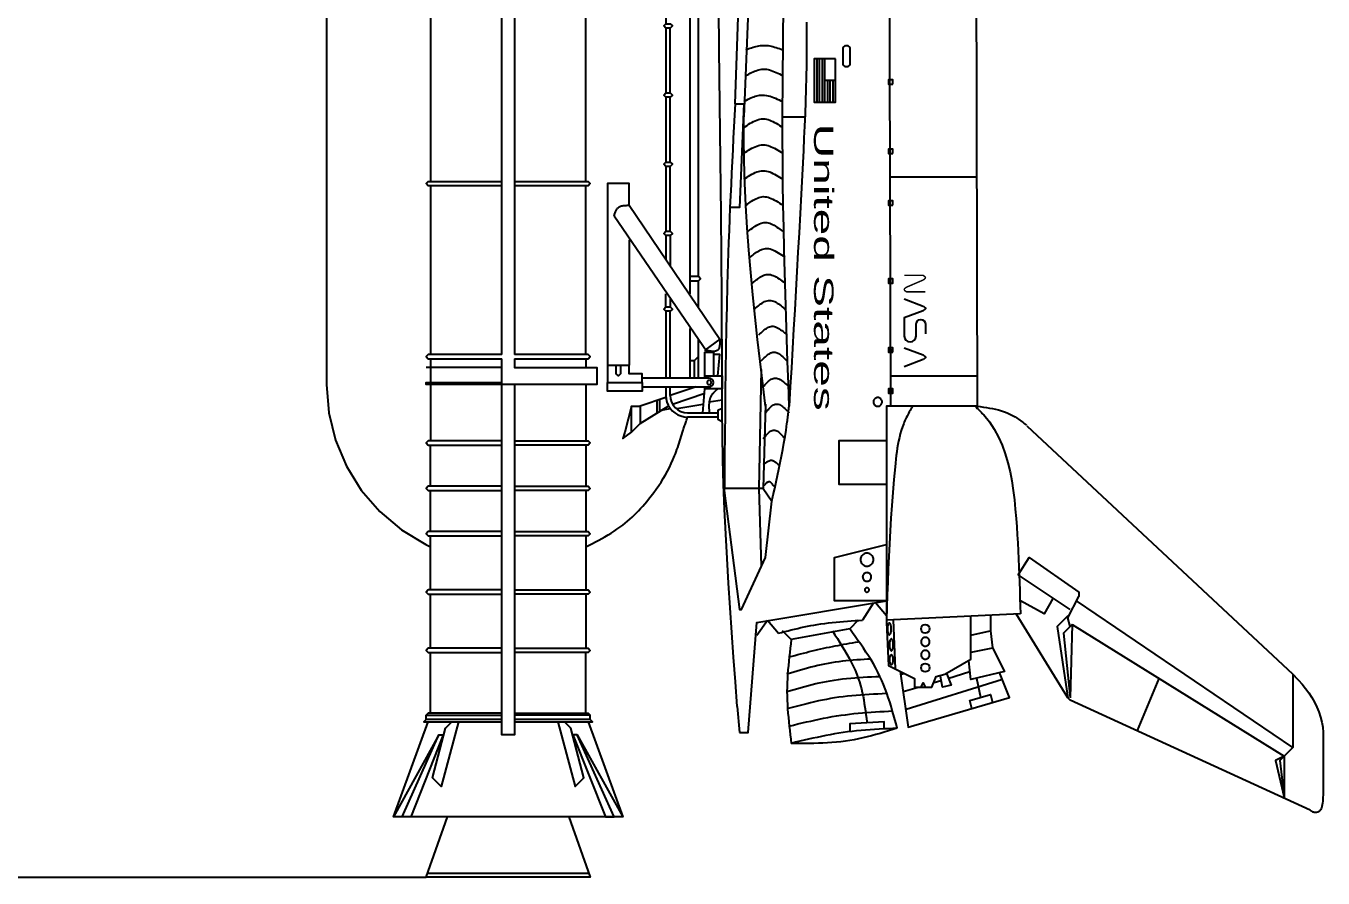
# Model space of a CAD drawing. Extents: x 5596.6 to 5670.8, y 13498 to 13560.2.
# Drawn here: x 5636.48 to 5670.85, y 13497.96 to 13520.54 of the extents above; entities that cross this region are included whole.
import ezdxf

# ---------------------------------------------------------------- set-up
doc = ezdxf.new("R2010")
doc.units = 0
doc.layers.get('0').update_dxf_attribs({"linetype": 'CONTINUOUS'})
doc.layers.add('LAYER1', color=40, linetype='CONTINUOUS')
doc.styles.get("Standard").update_dxf_attribs({"font": 'Arial'})

# ---------------------------------------------------------------- blocks, each defined once
blk = doc.blocks.new('TRASBORDADOR_LATERAL')
at = {"layer": 'LAYER1', "color": 7, "linetype": 'Continuous', "flags": 128}
for points in [[(-49.762, 41.523), (-49.762, 41.542), (-49.762, 41.561), (-49.762, 41.58), (-49.762, 41.6), (-49.762, 41.618), (-49.762, 41.638), (-49.762, 41.657), (-49.762, 41.676), (-49.762, 41.695), (-49.762, 41.714), (-49.762, 41.733), (-49.762, 41.752), (-49.771, 43.944), (-49.792, 46.138), (-49.818, 48.332), (-49.842, 50.526), (-49.855, 52.72)], [(-60.242, 68.153), (-60.242, 46.62)], [(-50.621, 68.153), (-50.621, 46.62)], [(-43.062, 64.316), (-43.004, 41.008)], [(-45.295, 41.065), (-45.352, 62.254), (-43.062, 62.483)], [(-55.603, 42.439), (-55.603, 55.726)], [(-55.26, 55.726), (-55.26, 42.439)], [(-49.418, 49.083), (-49.189, 55.726)], [(-48.903, 55.726), (-49.189, 48.739)], [(-48.159, 48.739), (-48.101, 55.726)], [(-50.392, 44.501), (-50.392, 53.893)], [(-51.251, 52.919), (-51.251, 51.201), (-51.136, 51.201), (-51.079, 51.144), (-51.136, 51.087), (-51.251, 51.087), (-51.308, 51.144), (-51.251, 51.201)], [(-47.531, 51.24), (-47.528, 51.087), (-47.526, 50.762), (-47.527, 50.438), (-47.53, 50.113), (-47.536, 49.789), (-47.544, 49.464), (-47.555, 49.14), (-47.566, 48.815), (-47.58, 48.491), (-47.594, 48.166), (-47.61, 47.841), (-47.626, 47.517), (-47.643, 47.193), (-47.67, 46.682), (-47.697, 46.171), (-47.725, 45.66), (-47.753, 45.149), (-47.782, 44.639), (-47.81, 44.128), (-47.839, 43.617), (-47.868, 43.107), (-47.898, 42.596), (-47.927, 42.086), (-47.957, 41.575), (-47.987, 41.065)], [(-57.493, 51.487), (-57.493, 47.021)], [(-53.37, 47.021), (-53.37, 51.487)], [(-51.251, 51.087), (-51.251, 49.369), (-51.136, 49.369), (-51.079, 49.312), (-51.136, 49.254), (-51.251, 49.254), (-51.308, 49.312), (-51.251, 49.369)], [(-51.136, 49.369), (-51.136, 51.087)], [(-49.132, 50.514), (-49.094, 50.528), (-49.056, 50.542), (-49.017, 50.555), (-48.98, 50.567), (-48.942, 50.579), (-48.903, 50.591), (-48.865, 50.601), (-48.827, 50.609), (-48.788, 50.617), (-48.75, 50.623), (-48.712, 50.627), (-48.674, 50.629), (-48.631, 50.629), (-48.588, 50.626), (-48.545, 50.621), (-48.502, 50.614), (-48.459, 50.606), (-48.417, 50.596), (-48.374, 50.584), (-48.331, 50.571), (-48.287, 50.558), (-48.245, 50.543), (-48.201, 50.529), (-48.159, 50.514)], [(-46.498, 50.629), (-46.44, 50.629), (-46.383, 50.571), (-46.383, 50.113), (-46.44, 50.056), (-46.498, 50.056), (-46.555, 50.113), (-46.555, 50.571), (-46.498, 50.629)], [(-46.756, 50.271), (-47.328, 50.271), (-47.328, 49.125), (-46.756, 49.125), (-46.756, 50.271)], [(-47.257, 50.271), (-47.257, 49.125)], [(-47.185, 49.125), (-47.185, 50.271)], [(-47.113, 50.271), (-47.113, 49.125)], [(-46.756, 49.698), (-47.042, 49.698), (-47.042, 50.271)], [(-49.132, 49.827), (-49.094, 49.848), (-49.056, 49.868), (-49.018, 49.888), (-48.98, 49.907), (-48.942, 49.925), (-48.903, 49.942), (-48.865, 49.957), (-48.827, 49.97), (-48.789, 49.981), (-48.751, 49.99), (-48.712, 49.996), (-48.674, 49.998), (-48.631, 49.998), (-48.588, 49.994), (-48.546, 49.987), (-48.503, 49.977), (-48.46, 49.964), (-48.417, 49.948), (-48.374, 49.931), (-48.331, 49.912), (-48.288, 49.892), (-48.245, 49.871), (-48.201, 49.849), (-48.159, 49.827)], [(-47.042, 49.125), (-47.042, 49.698)], [(-46.97, 49.698), (-46.97, 49.125)], [(-46.899, 49.125), (-46.899, 49.698)], [(-46.827, 49.698), (-46.827, 49.125)], [(-45.238, 49.598), (-45.238, 49.712), (-45.352, 49.712), (-45.352, 49.598), (-45.238, 49.598)], [(-51.251, 49.254), (-51.251, 47.536), (-51.136, 47.536), (-51.079, 47.479), (-51.136, 47.422), (-51.251, 47.422), (-51.308, 47.479), (-51.251, 47.536)], [(-51.136, 47.536), (-51.136, 49.254)], [(-49.189, 49.14), (-49.151, 49.16), (-49.113, 49.18), (-49.075, 49.199), (-49.037, 49.218), (-48.999, 49.236), (-48.961, 49.252), (-48.923, 49.267), (-48.885, 49.28), (-48.846, 49.292), (-48.808, 49.301), (-48.77, 49.308), (-48.731, 49.312), (-48.684, 49.313), (-48.637, 49.31), (-48.589, 49.303), (-48.541, 49.293), (-48.494, 49.28), (-48.446, 49.265), (-48.398, 49.248), (-48.351, 49.228), (-48.302, 49.207), (-48.255, 49.185), (-48.206, 49.163), (-48.159, 49.14)], [(-49.418, 49.083), (-49.434, 48.777), (-49.45, 48.472), (-49.466, 48.166), (-49.481, 47.861), (-49.497, 47.555), (-49.512, 47.25), (-49.526, 46.945), (-49.54, 46.639), (-49.554, 46.334), (-49.566, 46.028), (-49.579, 45.723), (-49.59, 45.417), (-49.61, 44.85), (-49.626, 44.282), (-49.641, 43.714), (-49.653, 43.146), (-49.663, 42.579), (-49.672, 42.011), (-49.68, 41.443), (-49.686, 40.875), (-49.692, 40.307), (-49.696, 39.739), (-49.701, 39.17), (-49.705, 38.603)], [(-49.189, 49.083), (-49.304, 46.333), (-49.533, 46.333)], [(-49.418, 49.083), (-49.189, 49.083)], [(-48.617, 41.065), (-48.686, 41.656), (-48.755, 42.247), (-48.822, 42.838), (-48.886, 43.429), (-48.947, 44.02), (-49.002, 44.612), (-49.053, 45.203), (-49.096, 45.795), (-49.133, 46.387), (-49.161, 46.98), (-49.18, 47.573), (-49.189, 48.166), (-49.189, 48.214), (-49.19, 48.262), (-49.19, 48.309), (-49.19, 48.357), (-49.19, 48.405), (-49.19, 48.452), (-49.19, 48.5), (-49.19, 48.548), (-49.19, 48.596), (-49.189, 48.643), (-49.189, 48.691), (-49.189, 48.739)], [(-49.189, 48.452), (-49.146, 48.481), (-49.103, 48.509), (-49.06, 48.536), (-49.017, 48.563), (-48.975, 48.587), (-48.931, 48.61), (-48.889, 48.63), (-48.846, 48.647), (-48.803, 48.662), (-48.76, 48.672), (-48.717, 48.679), (-48.674, 48.682), (-48.631, 48.679), (-48.588, 48.672), (-48.545, 48.662), (-48.502, 48.647), (-48.459, 48.63), (-48.416, 48.61), (-48.373, 48.587), (-48.33, 48.563), (-48.287, 48.536), (-48.245, 48.509), (-48.201, 48.481), (-48.159, 48.452)], [(-48.159, 48.739), (-47.586, 48.739)], [(-47.987, 41.065), (-48.008, 41.657), (-48.028, 42.248), (-48.048, 42.84), (-48.068, 43.432), (-48.086, 44.023), (-48.102, 44.615), (-48.117, 45.207), (-48.13, 45.799), (-48.142, 46.391), (-48.15, 46.982), (-48.156, 47.574), (-48.159, 48.166), (-48.159, 48.214), (-48.159, 48.262), (-48.159, 48.309), (-48.159, 48.357), (-48.159, 48.405), (-48.159, 48.452), (-48.159, 48.5), (-48.159, 48.548), (-48.159, 48.596), (-48.159, 48.644), (-48.159, 48.691), (-48.159, 48.739)], [(-49.189, 47.765), (-49.146, 47.794), (-49.103, 47.822), (-49.06, 47.849), (-49.017, 47.876), (-48.975, 47.9), (-48.931, 47.923), (-48.889, 47.943), (-48.846, 47.961), (-48.803, 47.975), (-48.76, 47.985), (-48.717, 47.992), (-48.674, 47.994), (-48.631, 47.992), (-48.588, 47.985), (-48.545, 47.975), (-48.502, 47.961), (-48.459, 47.943), (-48.416, 47.923), (-48.373, 47.9), (-48.33, 47.876), (-48.287, 47.849), (-48.245, 47.822), (-48.201, 47.794), (-48.159, 47.765)], [(-45.238, 47.765), (-45.238, 47.88), (-45.352, 47.88), (-45.352, 47.765), (-45.238, 47.765)], [(-51.251, 47.422), (-51.251, 45.704), (-51.136, 45.704), (-51.079, 45.646), (-51.136, 45.589), (-51.251, 45.589), (-51.308, 45.646), (-51.251, 45.704)], [(-51.136, 45.704), (-51.136, 47.422)], [(-49.189, 47.078), (-49.146, 47.107), (-49.103, 47.135), (-49.06, 47.162), (-49.017, 47.188), (-48.975, 47.213), (-48.931, 47.235), (-48.889, 47.256), (-48.846, 47.273), (-48.803, 47.287), (-48.76, 47.298), (-48.717, 47.305), (-48.674, 47.307), (-48.631, 47.305), (-48.588, 47.298), (-48.545, 47.287), (-48.502, 47.273), (-48.459, 47.256), (-48.416, 47.235), (-48.373, 47.213), (-48.33, 47.188), (-48.287, 47.162), (-48.245, 47.135), (-48.201, 47.107), (-48.159, 47.078)], [(-43.004, 47.135), (-45.295, 47.135)], [(-55.603, 46.906), (-57.55, 46.906), (-57.607, 46.964), (-57.55, 47.021), (-55.603, 47.021)], [(-57.493, 46.906), (-57.493, 42.439)], [(-55.26, 47.021), (-53.313, 47.021), (-53.255, 46.964), (-53.313, 46.906), (-55.26, 46.906)], [(-53.37, 42.439), (-53.37, 46.906)], [(-52.797, 46.964), (-52.797, 42.153), (-52.224, 42.153)], [(-52.224, 46.391), (-52.224, 46.964), (-52.797, 46.964), (-52.797, 46.906)], [(-60.242, 46.62), (-60.242, 41.637)], [(-50.621, 46.62), (-50.621, 44.043)], [(-49.132, 46.391), (-49.094, 46.419), (-49.056, 46.446), (-49.018, 46.473), (-48.98, 46.498), (-48.942, 46.522), (-48.904, 46.544), (-48.866, 46.564), (-48.827, 46.582), (-48.789, 46.597), (-48.751, 46.608), (-48.713, 46.616), (-48.674, 46.62), (-48.631, 46.619), (-48.589, 46.614), (-48.546, 46.604), (-48.503, 46.59), (-48.46, 46.573), (-48.417, 46.553), (-48.374, 46.53), (-48.331, 46.505), (-48.288, 46.478), (-48.245, 46.449), (-48.202, 46.42), (-48.159, 46.391)], [(-45.238, 46.391), (-45.238, 46.505), (-45.352, 46.505), (-45.352, 46.391), (-45.238, 46.391)], [(-52.625, 46.105), (-52.618, 46.127), (-52.611, 46.15), (-52.604, 46.172), (-52.596, 46.193), (-52.589, 46.214), (-52.58, 46.235), (-52.571, 46.254), (-52.561, 46.273), (-52.55, 46.29), (-52.538, 46.306), (-52.525, 46.321), (-52.511, 46.333), (-52.493, 46.346), (-52.474, 46.357), (-52.453, 46.366), (-52.431, 46.373), (-52.408, 46.378), (-52.383, 46.382), (-52.358, 46.386), (-52.332, 46.388), (-52.306, 46.389), (-52.279, 46.39), (-52.252, 46.391), (-52.224, 46.391)], [(-50.163, 42.497), (-52.625, 46.105)], [(-52.224, 46.391), (-49.819, 42.84)], [(-49.075, 45.704), (-49.037, 45.732), (-48.999, 45.76), (-48.96, 45.788), (-48.922, 45.814), (-48.884, 45.839), (-48.846, 45.861), (-48.807, 45.881), (-48.769, 45.899), (-48.731, 45.913), (-48.693, 45.924), (-48.655, 45.93), (-48.617, 45.933), (-48.578, 45.93), (-48.54, 45.924), (-48.502, 45.913), (-48.464, 45.899), (-48.426, 45.881), (-48.388, 45.861), (-48.349, 45.839), (-48.311, 45.814), (-48.273, 45.788), (-48.235, 45.76), (-48.197, 45.732), (-48.159, 45.704)], [(-52.224, 45.475), (-52.224, 42.153)], [(-51.251, 45.589), (-51.251, 44.959)], [(-51.136, 45.589), (-51.136, 44.787)], [(-49.017, 45.016), (-48.985, 45.043), (-48.952, 45.07), (-48.918, 45.096), (-48.885, 45.12), (-48.852, 45.144), (-48.819, 45.166), (-48.785, 45.186), (-48.752, 45.204), (-48.718, 45.219), (-48.685, 45.231), (-48.651, 45.24), (-48.617, 45.245), (-48.575, 45.247), (-48.533, 45.243), (-48.49, 45.234), (-48.447, 45.221), (-48.405, 45.204), (-48.362, 45.183), (-48.319, 45.16), (-48.275, 45.134), (-48.232, 45.107), (-48.188, 45.077), (-48.145, 45.047), (-48.101, 45.016)], [(-50.621, 44.386), (-50.392, 44.386), (-50.335, 44.444), (-50.392, 44.501), (-50.621, 44.501)], [(-50.392, 43.699), (-50.392, 44.386)], [(-48.96, 44.329), (-48.927, 44.357), (-48.894, 44.384), (-48.861, 44.411), (-48.827, 44.436), (-48.794, 44.46), (-48.761, 44.482), (-48.728, 44.503), (-48.694, 44.52), (-48.661, 44.535), (-48.627, 44.546), (-48.593, 44.554), (-48.56, 44.558), (-48.522, 44.558), (-48.484, 44.553), (-48.446, 44.543), (-48.408, 44.529), (-48.37, 44.512), (-48.332, 44.491), (-48.293, 44.468), (-48.255, 44.443), (-48.216, 44.416), (-48.178, 44.388), (-48.14, 44.359), (-48.101, 44.329)], [(-45.295, 44.329), (-45.238, 44.329), (-45.238, 44.444), (-45.352, 44.444), (-45.352, 44.329), (-45.295, 44.329)], [(-51.251, 43.699), (-51.251, 44.043)], [(-51.136, 43.928), (-51.136, 43.699), (-51.079, 43.642), (-51.136, 43.585), (-51.251, 43.585), (-51.308, 43.642), (-51.251, 43.699), (-51.136, 43.699)], [(-48.903, 43.642), (-48.869, 43.671), (-48.836, 43.699), (-48.803, 43.726), (-48.769, 43.752), (-48.736, 43.777), (-48.703, 43.799), (-48.669, 43.819), (-48.636, 43.837), (-48.602, 43.851), (-48.569, 43.862), (-48.536, 43.869), (-48.502, 43.871), (-48.469, 43.869), (-48.435, 43.862), (-48.402, 43.851), (-48.368, 43.837), (-48.335, 43.819), (-48.302, 43.799), (-48.268, 43.777), (-48.235, 43.752), (-48.201, 43.726), (-48.168, 43.699), (-48.135, 43.671), (-48.101, 43.642)], [(-44.938, 43.909), (-44.438, 43.721), (-44.43, 43.716), (-44.422, 43.711), (-44.415, 43.706), (-44.408, 43.7), (-44.401, 43.695), (-44.395, 43.69), (-44.389, 43.685), (-44.385, 43.68), (-44.381, 43.675), (-44.378, 43.669), (-44.376, 43.664), (-44.375, 43.659), (-44.376, 43.654), (-44.378, 43.648), (-44.381, 43.643), (-44.385, 43.638), (-44.389, 43.633), (-44.395, 43.628), (-44.401, 43.623), (-44.408, 43.617), (-44.415, 43.612), (-44.422, 43.607), (-44.43, 43.602), (-44.438, 43.596), (-44.938, 43.409), (-44.938, 42.909)], [(-51.251, 43.585), (-51.251, 41.809)], [(-51.136, 41.809), (-51.136, 43.585)], [(-50.621, 43.126), (-50.621, 41.809)], [(-48.788, 42.955), (-48.76, 42.982), (-48.732, 43.01), (-48.703, 43.036), (-48.675, 43.062), (-48.646, 43.086), (-48.618, 43.108), (-48.589, 43.128), (-48.561, 43.145), (-48.532, 43.16), (-48.503, 43.172), (-48.474, 43.18), (-48.445, 43.184), (-48.412, 43.183), (-48.379, 43.178), (-48.346, 43.168), (-48.313, 43.155), (-48.279, 43.138), (-48.246, 43.117), (-48.213, 43.094), (-48.179, 43.069), (-48.145, 43.042), (-48.111, 43.014), (-48.078, 42.985), (-48.044, 42.955)], [(-50.392, 41.809), (-50.392, 42.84)], [(-49.819, 42.84), (-50.22, 42.554)], [(-49.819, 42.84), (-49.82, 42.811), (-49.82, 42.782), (-49.821, 42.753), (-49.822, 42.725), (-49.825, 42.698), (-49.828, 42.672), (-49.832, 42.648), (-49.837, 42.625), (-49.845, 42.604), (-49.853, 42.585), (-49.864, 42.568), (-49.877, 42.554), (-49.894, 42.541), (-49.915, 42.531), (-49.938, 42.524), (-49.963, 42.52), (-49.991, 42.519), (-50.02, 42.52), (-50.051, 42.522), (-50.084, 42.527), (-50.117, 42.532), (-50.151, 42.539), (-50.185, 42.546), (-50.22, 42.554)], [(-55.603, 42.439), (-57.55, 42.439), (-57.607, 42.382), (-57.55, 42.325), (-55.603, 42.325)], [(-57.493, 42.325), (-57.493, 42.096), (-57.493, 41.752), (-57.493, 41.695)], [(-55.26, 42.325), (-55.26, 42.096), (-53.083, 42.096), (-53.083, 41.637), (-55.603, 41.637), (-55.603, 42.325)], [(-55.26, 42.325), (-53.313, 42.325), (-53.255, 42.382), (-53.313, 42.439), (-55.26, 42.439)], [(-53.37, 42.325), (-53.37, 42.096)], [(-50.392, 42.382), (-50.506, 42.268), (-50.506, 41.809)], [(-50.22, 41.867), (-50.22, 42.497), (-49.991, 42.497), (-49.991, 41.867)], [(-49.877, 41.867), (-49.819, 42.439), (-49.991, 42.439)], [(-48.731, 42.268), (-48.703, 42.296), (-48.674, 42.324), (-48.645, 42.352), (-48.617, 42.378), (-48.588, 42.403), (-48.559, 42.425), (-48.531, 42.445), (-48.502, 42.463), (-48.474, 42.477), (-48.445, 42.488), (-48.416, 42.494), (-48.388, 42.497), (-48.359, 42.494), (-48.33, 42.488), (-48.302, 42.477), (-48.273, 42.463), (-48.244, 42.445), (-48.216, 42.425), (-48.187, 42.403), (-48.158, 42.378), (-48.13, 42.352), (-48.101, 42.324), (-48.073, 42.296), (-48.044, 42.268)], [(-45.238, 42.497), (-45.238, 42.611), (-45.352, 42.611), (-45.352, 42.497), (-45.238, 42.497)], [(-44.938, 42.612), (-44.438, 42.424), (-44.43, 42.419), (-44.422, 42.414), (-44.415, 42.409), (-44.408, 42.404), (-44.401, 42.399), (-44.395, 42.393), (-44.389, 42.388), (-44.385, 42.383), (-44.381, 42.378), (-44.378, 42.372), (-44.376, 42.367), (-44.375, 42.362), (-44.376, 42.357), (-44.378, 42.352), (-44.381, 42.347), (-44.385, 42.341), (-44.389, 42.336), (-44.395, 42.331), (-44.401, 42.326), (-44.408, 42.32), (-44.415, 42.315), (-44.422, 42.31), (-44.43, 42.305), (-44.438, 42.3), (-44.938, 42.112)], [(-55.603, 42.096), (-57.607, 42.096)], [(-52.797, 42.153), (-52.797, 41.695), (-51.881, 41.695), (-51.881, 41.924), (-52.224, 41.924), (-52.224, 42.153)], [(-52.453, 42.153), (-52.453, 41.924), (-52.511, 41.867), (-52.568, 41.924), (-52.568, 42.153)], [(-50.506, 42.268), (-50.621, 42.268)], [(-48.731, 42.038), (-48.788, 38.889), (-48.731, 36.827)], [(-60.242, 41.637), (-60.183, 40.894), (-60.007, 40.169), (-59.717, 39.48), (-59.323, 38.844), (-58.833, 38.276), (-58.259, 37.792), (-57.616, 37.402), (-57.493, 37.343)], [(-55.26, 41.637), (-55.26, 32.36), (-55.603, 32.36), (-55.603, 41.637), (-55.603, 41.637), (-57.607, 41.637), (-57.607, 41.695), (-55.603, 41.695)], [(-57.493, 41.637), (-57.493, 40.149)], [(-53.37, 41.637), (-53.37, 40.149)], [(-51.881, 41.695), (-51.881, 41.466), (-52.797, 41.466), (-52.797, 41.695)], [(-50.106, 41.809), (-51.824, 41.809), (-51.881, 41.809)], [(-50.22, 41.809), (-50.22, 41.867), (-49.762, 41.867), (-49.762, 41.523), (-50.22, 41.523), (-50.22, 41.58)], [(-50.163, 41.695), (-50.162, 41.686), (-50.16, 41.677), (-50.156, 41.669), (-50.152, 41.661), (-50.146, 41.654), (-50.139, 41.649), (-50.131, 41.644), (-50.123, 41.64), (-50.114, 41.638), (-50.106, 41.637), (-50.097, 41.638), (-50.088, 41.64), (-50.08, 41.644), (-50.072, 41.649), (-50.065, 41.654), (-50.059, 41.661), (-50.055, 41.669), (-50.051, 41.677), (-50.049, 41.686), (-50.048, 41.695), (-50.049, 41.704), (-50.051, 41.713), (-50.055, 41.721), (-50.059, 41.729), (-50.065, 41.736), (-50.072, 41.741), (-50.08, 41.746), (-50.088, 41.75), (-50.097, 41.751), (-50.106, 41.752), (-50.114, 41.751), (-50.123, 41.75), (-50.131, 41.746), (-50.139, 41.741), (-50.146, 41.736), (-50.152, 41.729), (-50.156, 41.721), (-50.16, 41.713), (-50.162, 41.704), (-50.163, 41.695)], [(-48.674, 41.58), (-48.65, 41.607), (-48.627, 41.633), (-48.604, 41.659), (-48.58, 41.684), (-48.557, 41.707), (-48.533, 41.729), (-48.509, 41.749), (-48.486, 41.767), (-48.461, 41.782), (-48.437, 41.794), (-48.412, 41.804), (-48.388, 41.809), (-48.356, 41.812), (-48.324, 41.808), (-48.291, 41.8), (-48.258, 41.787), (-48.225, 41.77), (-48.191, 41.749), (-48.157, 41.725), (-48.124, 41.699), (-48.09, 41.671), (-48.055, 41.642), (-48.021, 41.611), (-47.987, 41.58)], [(-45.295, 41.867), (-43.004, 41.867)], [(-51.251, 41.294), (-51.938, 41.065)], [(-51.881, 41.58), (-50.106, 41.58)], [(-51.251, 41.58), (-51.251, 41.351)], [(-51.251, 41.351), (-51.244, 41.262), (-51.223, 41.174), (-51.188, 41.091), (-51.141, 41.014), (-51.083, 40.946), (-51.015, 40.888), (-50.938, 40.841), (-50.855, 40.807), (-50.768, 40.786), (-50.678, 40.779)], [(-51.136, 41.351), (-51.136, 41.58)], [(-50.449, 41.58), (-51.136, 41.351)], [(-51.079, 41.122), (-50.22, 41.408)], [(-50.278, 40.893), (-50.22, 41.523)], [(-49.877, 41.523), (-49.893, 41.51), (-49.909, 41.496), (-49.925, 41.483), (-49.941, 41.469), (-49.956, 41.455), (-49.971, 41.442), (-49.986, 41.427), (-50, 41.413), (-50.013, 41.398), (-50.026, 41.383), (-50.038, 41.368), (-50.049, 41.351), (-50.066, 41.319), (-50.081, 41.286), (-50.092, 41.251), (-50.1, 41.215), (-50.106, 41.177), (-50.11, 41.139), (-50.112, 41.099), (-50.113, 41.059), (-50.112, 41.018), (-50.11, 40.977), (-50.108, 40.935), (-50.106, 40.893)], [(-49.361, 33.105), (-49.41, 33.758), (-49.458, 34.412), (-49.505, 35.065), (-49.55, 35.719), (-49.592, 36.372), (-49.631, 37.026), (-49.666, 37.679), (-49.697, 38.334), (-49.723, 38.987), (-49.742, 39.641), (-49.756, 40.296), (-49.762, 40.95), (-49.762, 41.003), (-49.762, 41.055), (-49.763, 41.108), (-49.763, 41.161), (-49.763, 41.213), (-49.763, 41.265), (-49.763, 41.318), (-49.762, 41.37), (-49.762, 41.423), (-49.762, 41.475), (-49.762, 41.528), (-49.762, 41.58)], [(-45.524, 41.179), (-45.526, 41.197), (-45.53, 41.215), (-45.537, 41.231), (-45.546, 41.247), (-45.558, 41.26), (-45.571, 41.272), (-45.587, 41.282), (-45.603, 41.289), (-45.621, 41.293), (-45.638, 41.294), (-45.657, 41.293), (-45.674, 41.289), (-45.691, 41.282), (-45.706, 41.272), (-45.719, 41.26), (-45.731, 41.247), (-45.741, 41.231), (-45.748, 41.215), (-45.752, 41.197), (-45.753, 41.179), (-45.752, 41.161), (-45.748, 41.144), (-45.741, 41.127), (-45.731, 41.112), (-45.719, 41.099), (-45.706, 41.087), (-45.691, 41.077), (-45.674, 41.07), (-45.657, 41.066), (-45.638, 41.065), (-45.621, 41.066), (-45.603, 41.07), (-45.587, 41.077), (-45.571, 41.087), (-45.558, 41.099), (-45.546, 41.112), (-45.537, 41.127), (-45.53, 41.144), (-45.526, 41.161), (-45.524, 41.179)], [(-45.295, 41.408), (-45.238, 41.408), (-45.238, 41.523), (-45.352, 41.523), (-45.352, 41.408), (-45.295, 41.408)], [(-52.167, 41.065), (-52.339, 40.378), (-52.396, 40.206), (-52.167, 40.378)], [(-51.938, 41.065), (-51.938, 40.607), (-52.167, 40.378), (-52.167, 41.065), (-51.938, 41.065)], [(-51.938, 40.607), (-51.194, 41.065)], [(-51.48, 40.893), (-51.48, 41.237)], [(-51.423, 41.237), (-51.423, 40.95)], [(-51.423, 40.95), (-51.136, 41.008)], [(-50.965, 41.008), (-50.278, 41.122)], [(-50.106, 41.179), (-49.762, 41.237)], [(-49.762, 41.008), (-49.877, 40.95), (-49.877, 40.721), (-49.762, 40.664)], [(-48.617, 41.122), (-48.674, 38.889), (-48.445, 38.545)], [(-48.617, 40.893), (-48.593, 40.921), (-48.57, 40.948), (-48.546, 40.974), (-48.523, 41), (-48.499, 41.024), (-48.475, 41.046), (-48.451, 41.066), (-48.427, 41.083), (-48.403, 41.098), (-48.379, 41.11), (-48.355, 41.118), (-48.33, 41.122), (-48.302, 41.122), (-48.274, 41.117), (-48.246, 41.107), (-48.218, 41.093), (-48.189, 41.077), (-48.161, 41.056), (-48.132, 41.033), (-48.103, 41.008), (-48.074, 40.981), (-48.045, 40.952), (-48.016, 40.923), (-47.987, 40.893)], [(-48.445, 38.545), (-48.406, 38.716), (-48.369, 38.887), (-48.331, 39.059), (-48.294, 39.23), (-48.258, 39.401), (-48.223, 39.572), (-48.189, 39.744), (-48.156, 39.916), (-48.125, 40.088), (-48.096, 40.261), (-48.069, 40.434), (-48.044, 40.607), (-48.039, 40.645), (-48.034, 40.683), (-48.029, 40.721), (-48.024, 40.759), (-48.019, 40.797), (-48.014, 40.836), (-48.009, 40.874), (-48.005, 40.912), (-48, 40.95), (-47.996, 40.989), (-47.991, 41.027), (-47.987, 41.065)], [(-45.295, 41.065), (-45.41, 41.065), (-45.41, 35.338)], [(-44.722, 41.065), (-44.743, 41.027), (-44.764, 40.99), (-44.784, 40.952), (-44.804, 40.914), (-44.824, 40.876), (-44.844, 40.838), (-44.863, 40.8), (-44.882, 40.762), (-44.901, 40.723), (-44.918, 40.685), (-44.935, 40.646), (-44.952, 40.607), (-44.986, 40.516), (-45.016, 40.425), (-45.043, 40.332), (-45.067, 40.238), (-45.088, 40.143), (-45.106, 40.047), (-45.122, 39.95), (-45.136, 39.853), (-45.149, 39.756), (-45.161, 39.658), (-45.171, 39.56), (-45.181, 39.461), (-45.213, 39.12), (-45.241, 38.779), (-45.266, 38.438), (-45.289, 38.099), (-45.309, 37.76), (-45.328, 37.421), (-45.344, 37.083), (-45.359, 36.745), (-45.373, 36.407), (-45.386, 36.07), (-45.398, 35.732), (-45.41, 35.396)], [(-43.004, 41.065), (-45.295, 41.065)], [(-43.062, 41.065), (-43.042, 41.046), (-43.022, 41.028), (-43.003, 41.009), (-42.983, 40.99), (-42.964, 40.971), (-42.945, 40.952), (-42.926, 40.933), (-42.907, 40.914), (-42.888, 40.895), (-42.869, 40.875), (-42.851, 40.856), (-42.833, 40.836), (-42.682, 40.653), (-42.552, 40.456), (-42.439, 40.249), (-42.342, 40.03), (-42.261, 39.804), (-42.192, 39.569), (-42.135, 39.329), (-42.089, 39.084), (-42.051, 38.836), (-42.02, 38.586), (-41.995, 38.336), (-41.974, 38.087), (-41.957, 37.87), (-41.943, 37.656), (-41.93, 37.442), (-41.918, 37.23), (-41.908, 37.02), (-41.899, 36.81), (-41.891, 36.602), (-41.883, 36.394), (-41.877, 36.187), (-41.871, 35.98), (-41.865, 35.773), (-41.859, 35.567)], [(-43.007, 41.066), (-42.924, 41.055), (-42.841, 41.043), (-42.759, 41.031), (-42.677, 41.017), (-42.597, 41.002), (-42.517, 40.985), (-42.438, 40.966), (-42.36, 40.944), (-42.284, 40.919), (-42.209, 40.891), (-42.136, 40.859), (-42.065, 40.823), (-42.033, 40.804), (-42.001, 40.785), (-41.97, 40.764), (-41.938, 40.743), (-41.908, 40.722), (-41.877, 40.7), (-41.847, 40.677), (-41.817, 40.654), (-41.787, 40.631), (-41.756, 40.607), (-41.727, 40.583), (-41.697, 40.559)], [(-53.37, 37.343), (-53.285, 37.386), (-53.201, 37.429), (-53.117, 37.473), (-53.033, 37.517), (-52.95, 37.562), (-52.868, 37.608), (-52.786, 37.655), (-52.706, 37.704), (-52.627, 37.754), (-52.548, 37.806), (-52.472, 37.859), (-52.396, 37.915), (-52.333, 37.965), (-52.271, 38.016), (-52.21, 38.07), (-52.15, 38.124), (-52.091, 38.18), (-52.033, 38.237), (-51.977, 38.295), (-51.922, 38.355), (-51.867, 38.415), (-51.813, 38.477), (-51.761, 38.539), (-51.709, 38.603), (-51.64, 38.691), (-51.572, 38.78), (-51.506, 38.871), (-51.442, 38.963), (-51.381, 39.056), (-51.321, 39.151), (-51.265, 39.248), (-51.21, 39.345), (-51.159, 39.444), (-51.11, 39.544), (-51.065, 39.645), (-51.022, 39.748), (-51, 39.804), (-50.979, 39.86), (-50.959, 39.917), (-50.939, 39.974), (-50.92, 40.032), (-50.902, 40.089), (-50.883, 40.147), (-50.865, 40.204), (-50.847, 40.262), (-50.829, 40.32), (-50.811, 40.377), (-50.793, 40.435), (-50.784, 40.464), (-50.774, 40.493), (-50.765, 40.521), (-50.755, 40.55), (-50.746, 40.579), (-50.736, 40.607), (-50.727, 40.636), (-50.717, 40.664), (-50.707, 40.693), (-50.698, 40.722), (-50.688, 40.75), (-50.678, 40.779)], [(-50.678, 40.893), (-49.877, 40.893)], [(-49.877, 40.779), (-50.678, 40.779)], [(-48.674, 40.206), (-48.65, 40.235), (-48.626, 40.263), (-48.602, 40.29), (-48.578, 40.316), (-48.554, 40.341), (-48.531, 40.363), (-48.507, 40.383), (-48.483, 40.401), (-48.459, 40.415), (-48.435, 40.426), (-48.411, 40.433), (-48.388, 40.435), (-48.364, 40.433), (-48.34, 40.426), (-48.316, 40.415), (-48.292, 40.401), (-48.268, 40.383), (-48.244, 40.363), (-48.221, 40.341), (-48.197, 40.316), (-48.173, 40.29), (-48.149, 40.263), (-48.125, 40.235), (-48.101, 40.206)], [(-41.687, 40.55), (-34.643, 33.964)], [(-55.603, 40.149), (-57.55, 40.149), (-57.607, 40.091), (-57.55, 40.034), (-55.603, 40.034)], [(-57.493, 38.946), (-57.493, 40.034)], [(-55.26, 40.149), (-53.313, 40.149), (-53.255, 40.091), (-53.313, 40.034), (-55.26, 40.034)], [(-53.37, 40.034), (-53.37, 38.946)], [(-45.41, 40.149), (-46.67, 40.149), (-46.67, 39.004), (-45.41, 39.004)], [(-48.674, 39.519), (-48.654, 39.534), (-48.635, 39.549), (-48.615, 39.564), (-48.596, 39.578), (-48.577, 39.591), (-48.558, 39.603), (-48.539, 39.613), (-48.519, 39.621), (-48.501, 39.628), (-48.482, 39.632), (-48.463, 39.634), (-48.445, 39.633), (-48.43, 39.63), (-48.415, 39.626), (-48.401, 39.62), (-48.386, 39.612), (-48.372, 39.603), (-48.358, 39.593), (-48.344, 39.582), (-48.329, 39.571), (-48.315, 39.558), (-48.301, 39.545), (-48.287, 39.532), (-48.273, 39.519)], [(-55.603, 38.946), (-57.55, 38.946), (-57.607, 38.889), (-57.55, 38.832), (-55.603, 38.832)], [(-55.26, 38.946), (-53.313, 38.946), (-53.255, 38.889), (-53.313, 38.832), (-55.26, 38.832)], [(-49.647, 38.889), (-49.705, 38.889)], [(-49.705, 38.889), (-49.705, 38.832), (-49.304, 35.682), (-49.246, 35.682), (-48.617, 37.056), (-48.445, 38.545)], [(-48.674, 38.889), (-49.647, 38.889)], [(-48.388, 38.946), (-48.397, 38.959), (-48.406, 38.972), (-48.415, 38.985), (-48.424, 38.998), (-48.434, 39.009), (-48.443, 39.02), (-48.453, 39.03), (-48.462, 39.039), (-48.472, 39.047), (-48.482, 39.053), (-48.492, 39.057), (-48.502, 39.061), (-48.516, 39.062), (-48.529, 39.06), (-48.543, 39.056), (-48.557, 39.049), (-48.571, 39.041), (-48.585, 39.031), (-48.6, 39.019), (-48.615, 39.006), (-48.629, 38.992), (-48.644, 38.977), (-48.659, 38.962), (-48.674, 38.946)], [(-57.493, 37.743), (-57.493, 38.832)], [(-53.37, 38.832), (-53.37, 37.743)], [(-55.603, 37.743), (-57.55, 37.743), (-57.607, 37.686), (-57.55, 37.629), (-55.603, 37.629)], [(-57.493, 36.197), (-57.493, 37.629)], [(-55.26, 37.743), (-53.313, 37.743), (-53.255, 37.686), (-53.313, 37.629), (-55.26, 37.629)], [(-53.37, 37.629), (-53.37, 36.197)], [(-45.41, 35.911), (-46.784, 35.911), (-46.784, 37.056), (-45.41, 37.4)], [(-45.925, 37.171), (-45.952, 37.169), (-45.978, 37.162), (-46.003, 37.152), (-46.026, 37.138), (-46.046, 37.121), (-46.064, 37.1), (-46.078, 37.077), (-46.088, 37.052), (-46.094, 37.026), (-46.097, 36.999), (-46.094, 36.972), (-46.088, 36.946), (-46.078, 36.921), (-46.064, 36.898), (-46.046, 36.878), (-46.026, 36.86), (-46.003, 36.846), (-45.978, 36.836), (-45.952, 36.829), (-45.925, 36.827), (-45.898, 36.829), (-45.872, 36.836), (-45.847, 36.846), (-45.824, 36.86), (-45.803, 36.878), (-45.786, 36.898), (-45.772, 36.921), (-45.762, 36.946), (-45.755, 36.972), (-45.753, 36.999), (-45.755, 37.026), (-45.762, 37.052), (-45.772, 37.077), (-45.786, 37.1), (-45.803, 37.121), (-45.824, 37.138), (-45.847, 37.152), (-45.872, 37.162), (-45.898, 37.169), (-45.925, 37.171)], [(-41.916, 36.598), (-41.63, 37.056), (-40.313, 36.14), (-40.313, 36.025)], [(-45.925, 36.655), (-45.943, 36.654), (-45.96, 36.65), (-45.977, 36.643), (-45.992, 36.633), (-46.006, 36.622), (-46.018, 36.608), (-46.027, 36.593), (-46.034, 36.576), (-46.038, 36.559), (-46.039, 36.541), (-46.038, 36.523), (-46.034, 36.505), (-46.027, 36.489), (-46.018, 36.473), (-46.006, 36.46), (-45.992, 36.448), (-45.977, 36.439), (-45.96, 36.432), (-45.943, 36.428), (-45.925, 36.426), (-45.907, 36.428), (-45.89, 36.432), (-45.873, 36.439), (-45.858, 36.448), (-45.844, 36.46), (-45.832, 36.473), (-45.823, 36.489), (-45.816, 36.505), (-45.812, 36.523), (-45.81, 36.541), (-45.812, 36.559), (-45.816, 36.576), (-45.823, 36.593), (-45.832, 36.608), (-45.844, 36.622), (-45.858, 36.633), (-45.873, 36.643), (-45.89, 36.65), (-45.907, 36.654), (-45.925, 36.655)], [(-40.542, 35.682), (-41.916, 36.598)], [(-55.603, 36.197), (-57.55, 36.197), (-57.607, 36.14), (-57.55, 36.082), (-55.603, 36.082)], [(-55.26, 36.197), (-53.313, 36.197), (-53.255, 36.14), (-53.313, 36.082), (-55.26, 36.082)], [(-45.925, 36.14), (-45.916, 36.141), (-45.907, 36.143), (-45.899, 36.146), (-45.891, 36.151), (-45.884, 36.157), (-45.879, 36.163), (-45.874, 36.171), (-45.871, 36.18), (-45.869, 36.188), (-45.868, 36.197), (-45.869, 36.206), (-45.871, 36.215), (-45.874, 36.223), (-45.879, 36.231), (-45.884, 36.238), (-45.891, 36.244), (-45.899, 36.248), (-45.907, 36.252), (-45.916, 36.254), (-45.925, 36.254), (-45.934, 36.254), (-45.943, 36.252), (-45.951, 36.248), (-45.959, 36.244), (-45.965, 36.238), (-45.972, 36.231), (-45.976, 36.223), (-45.98, 36.215), (-45.982, 36.206), (-45.982, 36.197), (-45.982, 36.188), (-45.98, 36.18), (-45.976, 36.171), (-45.972, 36.163), (-45.965, 36.157), (-45.959, 36.151), (-45.951, 36.146), (-45.943, 36.143), (-45.934, 36.141), (-45.925, 36.14)], [(-57.493, 34.651), (-57.493, 36.082)], [(-53.37, 36.082), (-53.37, 34.651)], [(-49.304, 32.418), (-49.075, 32.418), (-48.846, 35.338), (-45.41, 35.911)], [(-45.753, 35.854), (-46.039, 35.396)], [(-45.41, 35.51), (-45.696, 35.854)], [(-41, 35.968), (-41.229, 35.567), (-41.859, 35.911)], [(-40.542, 35.224), (-40.599, 35.453), (-40.313, 36.025)], [(-34.643, 32.017), (-40.37, 35.911)], [(-41.859, 35.567), (-45.41, 35.396)], [(-45.227, 35.4), (-45.175, 34.11)], [(-43.863, 33.964), (-43.176, 34.364), (-43.176, 35.51)], [(-42.648, 35.532), (-42.648, 35.111), (-42.595, 34.663), (-42.279, 34.031), (-43.174, 33.821), (-43.227, 34.321)], [(-40.542, 33.276), (-40.599, 33.334), (-41.974, 35.567)], [(-40.599, 35.51), (-40.885, 35.224), (-40.599, 33.334)], [(-48.846, 34.995), (-48.56, 35.396)], [(-48.56, 35.396), (-48.273, 35.052)], [(-48.273, 35.052), (-48.188, 35.073), (-48.102, 35.095), (-48.016, 35.116), (-47.931, 35.137), (-47.845, 35.158), (-47.759, 35.178), (-47.673, 35.197), (-47.587, 35.216), (-47.501, 35.233), (-47.415, 35.25), (-47.329, 35.266), (-47.242, 35.281), (-47.143, 35.296), (-47.043, 35.31), (-46.944, 35.322), (-46.843, 35.334), (-46.744, 35.344), (-46.643, 35.353), (-46.543, 35.361), (-46.442, 35.369), (-46.342, 35.376), (-46.241, 35.383), (-46.14, 35.389), (-46.039, 35.396)], [(-47.929, 34.88), (-48.159, 35.109)], [(-46.383, 35.166), (-47.929, 34.88)], [(-46.841, 35.109), (-46.775, 35.007), (-46.709, 34.906), (-46.643, 34.804), (-46.579, 34.701), (-46.517, 34.598), (-46.456, 34.494), (-46.397, 34.39), (-46.342, 34.284), (-46.289, 34.178), (-46.24, 34.07), (-46.195, 33.96), (-46.154, 33.849), (-46.124, 33.758), (-46.097, 33.665), (-46.073, 33.572), (-46.05, 33.478), (-46.03, 33.382), (-46.012, 33.287), (-45.995, 33.19), (-45.98, 33.094), (-45.965, 32.996), (-45.951, 32.899), (-45.938, 32.801), (-45.925, 32.704)], [(-46.154, 35.396), (-46.383, 35.166)], [(-45.124, 32.532), (-45.155, 32.65), (-45.187, 32.767), (-45.219, 32.884), (-45.253, 33.001), (-45.287, 33.118), (-45.323, 33.234), (-45.36, 33.348), (-45.399, 33.462), (-45.441, 33.575), (-45.485, 33.687), (-45.532, 33.797), (-45.581, 33.907), (-45.636, 34.017), (-45.694, 34.127), (-45.755, 34.235), (-45.818, 34.341), (-45.883, 34.447), (-45.951, 34.551), (-46.02, 34.655), (-46.091, 34.758), (-46.163, 34.861), (-46.236, 34.963), (-46.31, 35.064), (-46.383, 35.166)], [(-45.41, 35.338), (-45.352, 34.193), (-44.665, 33.849), (-44.665, 33.62), (-44.207, 33.62), (-44.092, 33.907), (-43.863, 33.964)], [(-45.332, 35.006), (-45.324, 35.007), (-45.316, 35.013), (-45.309, 35.022), (-45.302, 35.036), (-45.295, 35.052), (-45.29, 35.071), (-45.286, 35.091), (-45.282, 35.115), (-45.28, 35.138), (-45.28, 35.163), (-45.28, 35.188), (-45.282, 35.212), (-45.286, 35.235), (-45.29, 35.256), (-45.295, 35.275), (-45.302, 35.291), (-45.309, 35.304), (-45.316, 35.313), (-45.324, 35.319), (-45.332, 35.321), (-45.341, 35.319), (-45.349, 35.313), (-45.356, 35.304), (-45.363, 35.291), (-45.37, 35.275), (-45.375, 35.256), (-45.379, 35.235), (-45.383, 35.212), (-45.384, 35.188), (-45.385, 35.163), (-45.384, 35.138), (-45.383, 35.115), (-45.379, 35.091), (-45.375, 35.071), (-45.37, 35.052), (-45.363, 35.036), (-45.356, 35.022), (-45.349, 35.013), (-45.341, 35.007), (-45.332, 35.006)], [(-43.176, 34.995), (-42.661, 35.109)], [(-40.484, 35.281), (-40.714, 35.052), (-40.542, 33.334)], [(-40.484, 35.281), (-40.542, 33.334)], [(-40.484, 35.281), (-34.873, 31.788)], [(-47.929, 34.88), (-47.944, 34.765), (-47.958, 34.651), (-47.971, 34.536), (-47.984, 34.422), (-47.997, 34.307), (-48.008, 34.193), (-48.018, 34.078), (-48.027, 33.964), (-48.034, 33.849), (-48.04, 33.735), (-48.043, 33.62), (-48.044, 33.506), (-48.043, 33.391), (-48.04, 33.277), (-48.034, 33.162), (-48.027, 33.047), (-48.018, 32.933), (-48.008, 32.818), (-47.997, 32.704), (-47.984, 32.589), (-47.971, 32.475), (-47.958, 32.36), (-47.944, 32.246), (-47.929, 32.131)], [(-47.987, 34.422), (-47.91, 34.442), (-47.834, 34.462), (-47.758, 34.482), (-47.682, 34.502), (-47.606, 34.522), (-47.53, 34.542), (-47.453, 34.561), (-47.377, 34.58), (-47.301, 34.598), (-47.224, 34.616), (-47.147, 34.634), (-47.07, 34.651), (-46.995, 34.667), (-46.919, 34.683), (-46.842, 34.698), (-46.766, 34.713), (-46.69, 34.728), (-46.613, 34.742), (-46.537, 34.756), (-46.46, 34.77), (-46.384, 34.783), (-46.307, 34.796), (-46.231, 34.81), (-46.154, 34.823)], [(-45.28, 34.584), (-45.272, 34.586), (-45.264, 34.592), (-45.256, 34.602), (-45.249, 34.614), (-45.243, 34.63), (-45.237, 34.649), (-45.233, 34.671), (-45.23, 34.693), (-45.228, 34.718), (-45.227, 34.742), (-45.228, 34.767), (-45.23, 34.791), (-45.233, 34.814), (-45.237, 34.835), (-45.243, 34.854), (-45.249, 34.87), (-45.256, 34.883), (-45.264, 34.892), (-45.272, 34.898), (-45.28, 34.9), (-45.288, 34.898), (-45.296, 34.892), (-45.304, 34.883), (-45.311, 34.87), (-45.317, 34.854), (-45.322, 34.835), (-45.327, 34.814), (-45.33, 34.791), (-45.332, 34.767), (-45.332, 34.742), (-45.332, 34.718), (-45.33, 34.693), (-45.327, 34.671), (-45.322, 34.649), (-45.317, 34.63), (-45.311, 34.614), (-45.304, 34.602), (-45.296, 34.592), (-45.288, 34.586), (-45.28, 34.584)], [(-44.379, 34.937), (-44.397, 34.936), (-44.414, 34.932), (-44.431, 34.925), (-44.446, 34.915), (-44.46, 34.904), (-44.471, 34.89), (-44.481, 34.875), (-44.487, 34.858), (-44.492, 34.841), (-44.493, 34.823), (-44.492, 34.805), (-44.487, 34.787), (-44.481, 34.771), (-44.471, 34.755), (-44.46, 34.741), (-44.446, 34.73), (-44.431, 34.721), (-44.414, 34.714), (-44.397, 34.709), (-44.379, 34.708), (-44.361, 34.709), (-44.343, 34.714), (-44.327, 34.721), (-44.311, 34.73), (-44.298, 34.741), (-44.286, 34.755), (-44.277, 34.771), (-44.27, 34.787), (-44.265, 34.805), (-44.264, 34.823), (-44.265, 34.841), (-44.27, 34.858), (-44.277, 34.875), (-44.286, 34.89), (-44.298, 34.904), (-44.311, 34.915), (-44.327, 34.925), (-44.343, 34.932), (-44.361, 34.936), (-44.379, 34.937)], [(-55.603, 34.651), (-57.55, 34.651), (-57.607, 34.594), (-57.55, 34.536), (-55.603, 34.536)], [(-57.493, 32.933), (-57.493, 34.536)], [(-55.26, 34.651), (-53.313, 34.651), (-53.255, 34.594), (-53.313, 34.536), (-55.26, 34.536)], [(-53.37, 32.933), (-53.37, 34.536)], [(-45.28, 34.216), (-45.272, 34.217), (-45.263, 34.222), (-45.256, 34.23), (-45.249, 34.241), (-45.243, 34.254), (-45.237, 34.27), (-45.233, 34.288), (-45.23, 34.307), (-45.228, 34.327), (-45.227, 34.348), (-45.228, 34.368), (-45.23, 34.388), (-45.233, 34.407), (-45.237, 34.425), (-45.243, 34.44), (-45.249, 34.454), (-45.256, 34.465), (-45.263, 34.472), (-45.272, 34.477), (-45.28, 34.479), (-45.288, 34.477), (-45.296, 34.472), (-45.304, 34.465), (-45.311, 34.454), (-45.317, 34.44), (-45.322, 34.425), (-45.327, 34.407), (-45.33, 34.388), (-45.332, 34.368), (-45.332, 34.348), (-45.332, 34.327), (-45.33, 34.307), (-45.327, 34.288), (-45.322, 34.27), (-45.317, 34.254), (-45.311, 34.241), (-45.304, 34.23), (-45.296, 34.222), (-45.288, 34.217), (-45.28, 34.216)], [(-44.379, 34.594), (-44.397, 34.592), (-44.414, 34.588), (-44.431, 34.581), (-44.446, 34.572), (-44.46, 34.56), (-44.471, 34.546), (-44.481, 34.531), (-44.487, 34.514), (-44.492, 34.497), (-44.493, 34.479), (-44.492, 34.461), (-44.487, 34.444), (-44.481, 34.427), (-44.471, 34.412), (-44.46, 34.398), (-44.446, 34.386), (-44.431, 34.377), (-44.414, 34.37), (-44.397, 34.366), (-44.379, 34.364), (-44.361, 34.366), (-44.343, 34.37), (-44.327, 34.377), (-44.311, 34.386), (-44.298, 34.398), (-44.286, 34.412), (-44.277, 34.427), (-44.27, 34.444), (-44.265, 34.461), (-44.264, 34.479), (-44.265, 34.497), (-44.27, 34.514), (-44.277, 34.531), (-44.286, 34.546), (-44.298, 34.56), (-44.311, 34.572), (-44.327, 34.581), (-44.343, 34.588), (-44.361, 34.592), (-44.379, 34.594)], [(-42.603, 34.651), (-43.176, 34.536)], [(-45.81, 34.364), (-45.907, 34.359), (-46.003, 34.353), (-46.099, 34.346), (-46.195, 34.34), (-46.291, 34.332), (-46.386, 34.324), (-46.482, 34.315), (-46.577, 34.305), (-46.672, 34.294), (-46.767, 34.281), (-46.862, 34.266), (-46.956, 34.25), (-47.048, 34.233), (-47.139, 34.213), (-47.23, 34.193), (-47.321, 34.171), (-47.412, 34.147), (-47.503, 34.123), (-47.593, 34.098), (-47.683, 34.072), (-47.774, 34.045), (-47.864, 34.018), (-47.954, 33.991), (-48.044, 33.964)], [(-45.043, 34.031), (-44.832, 32.557), (-42.148, 33.347), (-42.411, 34.005)], [(-43.779, 33.847), (-43.2, 34.031)], [(-48.044, 33.506), (-47.949, 33.533), (-47.854, 33.56), (-47.759, 33.587), (-47.664, 33.614), (-47.569, 33.64), (-47.474, 33.665), (-47.378, 33.69), (-47.283, 33.713), (-47.187, 33.735), (-47.091, 33.755), (-46.995, 33.774), (-46.899, 33.792), (-46.79, 33.809), (-46.682, 33.825), (-46.572, 33.838), (-46.463, 33.85), (-46.353, 33.861), (-46.243, 33.87), (-46.133, 33.878), (-46.023, 33.885), (-45.913, 33.891), (-45.802, 33.896), (-45.692, 33.902), (-45.581, 33.907)], [(-45.043, 33.952), (-44.938, 33.979)], [(-42.332, 33.821), (-44.885, 33.031)], [(-44.493, 33.62), (-44.436, 33.735), (-44.379, 33.62)], [(-44.148, 33.742), (-43.964, 33.795)], [(-43.806, 33.964), (-43.692, 33.677), (-43.921, 33.62), (-43.978, 33.907)], [(-42.911, 33.347), (-43.016, 33.847)], [(-38.194, 33.849), (-38.766, 32.475)], [(-34.643, 33.964), (-34.643, 32.017), (-34.873, 31.788), (-34.873, 30.7)], [(-34.643, 33.964), (-34.639, 33.959), (-34.634, 33.954), (-34.629, 33.949), (-34.624, 33.945), (-34.619, 33.94), (-34.615, 33.935), (-34.61, 33.93), (-34.605, 33.926), (-34.6, 33.921), (-34.595, 33.916), (-34.591, 33.911), (-34.586, 33.907), (-34.489, 33.804), (-34.396, 33.697), (-34.306, 33.584), (-34.221, 33.467), (-34.142, 33.346), (-34.07, 33.221), (-34.006, 33.093), (-33.951, 32.962), (-33.906, 32.828), (-33.872, 32.693), (-33.85, 32.556), (-33.841, 32.418), (-33.841, 32.413), (-33.841, 32.408), (-33.841, 32.403), (-33.841, 32.398), (-33.841, 32.394), (-33.841, 32.389), (-33.841, 32.384), (-33.841, 32.379), (-33.841, 32.375), (-33.841, 32.37), (-33.841, 32.365), (-33.841, 32.36)], [(-45.41, 33.448), (-45.525, 33.443), (-45.64, 33.437), (-45.755, 33.431), (-45.87, 33.425), (-45.985, 33.418), (-46.1, 33.41), (-46.214, 33.4), (-46.329, 33.39), (-46.443, 33.379), (-46.557, 33.365), (-46.671, 33.351), (-46.784, 33.334), (-46.89, 33.316), (-46.996, 33.297), (-47.101, 33.276), (-47.207, 33.254), (-47.311, 33.231), (-47.417, 33.207), (-47.521, 33.182), (-47.626, 33.156), (-47.73, 33.129), (-47.835, 33.102), (-47.939, 33.075), (-48.044, 33.047)], [(-44.964, 33.505), (-44.595, 33.611)], [(-43.148, 33.058), (-43.2, 33.268), (-42.648, 33.426), (-42.595, 33.215)], [(-49.361, 33.105), (-49.304, 32.418)], [(-34.185, 30.356), (-40.542, 33.276)], [(-53.313, 32.704), (-52.396, 30.184), (-58.467, 30.184), (-57.55, 32.704)], [(-57.607, 32.761), (-57.665, 32.704), (-55.603, 32.704)], [(-55.603, 32.933), (-57.55, 32.933), (-57.607, 32.875), (-55.603, 32.875)], [(-55.603, 32.761), (-57.607, 32.761), (-57.607, 32.875)], [(-56.749, 32.704), (-57.207, 30.986), (-57.436, 31.215), (-57.092, 32.532), (-56.921, 32.704)], [(-55.26, 32.933), (-53.313, 32.933), (-53.255, 32.875), (-55.26, 32.875)], [(-53.255, 32.761), (-55.26, 32.761)], [(-55.26, 32.704), (-53.198, 32.704), (-53.255, 32.761)], [(-54.114, 32.704), (-53.656, 30.986), (-53.427, 31.215), (-53.771, 32.532), (-53.942, 32.704)], [(-47.987, 32.589), (-47.873, 32.617), (-47.759, 32.644), (-47.644, 32.671), (-47.53, 32.697), (-47.416, 32.723), (-47.302, 32.749), (-47.187, 32.773), (-47.073, 32.796), (-46.958, 32.818), (-46.843, 32.839), (-46.728, 32.858), (-46.612, 32.875), (-46.498, 32.891), (-46.385, 32.905), (-46.271, 32.918), (-46.157, 32.929), (-46.042, 32.939), (-45.927, 32.948), (-45.813, 32.957), (-45.698, 32.964), (-45.583, 32.971), (-45.468, 32.978), (-45.353, 32.984), (-45.238, 32.99)], [(-45.467, 32.532), (-45.467, 32.704), (-46.383, 32.646), (-46.383, 32.475)], [(-57.264, 32.36), (-58.467, 30.184)], [(-57.15, 32.36), (-58.008, 30.184), (-58.238, 30.184), (-57.264, 32.36), (-57.15, 32.36)], [(-53.714, 32.36), (-52.854, 30.184), (-52.625, 30.184), (-53.599, 32.36), (-53.714, 32.36)], [(-53.599, 32.36), (-52.396, 30.184)], [(-45.124, 32.532), (-45.243, 32.526), (-45.363, 32.52), (-45.483, 32.514), (-45.603, 32.507), (-45.722, 32.5), (-45.842, 32.492), (-45.961, 32.483), (-46.08, 32.472), (-46.199, 32.461), (-46.318, 32.448), (-46.437, 32.434), (-46.555, 32.418), (-46.67, 32.4), (-46.786, 32.381), (-46.9, 32.36), (-47.015, 32.338), (-47.13, 32.315), (-47.245, 32.29), (-47.359, 32.265), (-47.473, 32.239), (-47.587, 32.213), (-47.701, 32.186), (-47.815, 32.158), (-47.929, 32.131)], [(-45.124, 32.532), (-45.237, 32.498), (-45.351, 32.463), (-45.465, 32.429), (-45.578, 32.396), (-45.692, 32.364), (-45.807, 32.333), (-45.921, 32.304), (-46.036, 32.276), (-46.151, 32.251), (-46.266, 32.227), (-46.382, 32.207), (-46.498, 32.189), (-46.615, 32.173), (-46.734, 32.16), (-46.852, 32.15), (-46.971, 32.142), (-47.09, 32.137), (-47.21, 32.133), (-47.329, 32.13), (-47.449, 32.129), (-47.569, 32.128), (-47.689, 32.129), (-47.809, 32.13), (-47.929, 32.131)], [(-33.841, 32.36), (-33.841, 30.757)], [(-34.873, 31.788), (-35.101, 31.673), (-34.873, 30.7)], [(-34.873, 31.788), (-34.987, 31.673), (-34.873, 30.7)], [(-33.841, 30.757), (-33.844, 30.703), (-33.846, 30.649), (-33.85, 30.597), (-33.855, 30.547), (-33.863, 30.5), (-33.872, 30.456), (-33.885, 30.416), (-33.902, 30.38), (-33.922, 30.35), (-33.947, 30.326), (-33.977, 30.309), (-34.013, 30.299), (-34.018, 30.298), (-34.023, 30.297), (-34.027, 30.297), (-34.032, 30.297), (-34.037, 30.296), (-34.041, 30.296), (-34.046, 30.296), (-34.051, 30.297), (-34.056, 30.297), (-34.061, 30.297), (-34.066, 30.298), (-34.07, 30.299), (-34.081, 30.301), (-34.091, 30.304), (-34.101, 30.307), (-34.111, 30.311), (-34.121, 30.316), (-34.13, 30.321), (-34.139, 30.326), (-34.149, 30.331), (-34.158, 30.338), (-34.167, 30.343), (-34.176, 30.35), (-34.185, 30.356)], [(-53.828, 30.184), (-53.255, 28.581), (-57.607, 28.581), (-57.035, 30.184)], [(-57.55, 28.695), (-53.313, 28.695)]]:
    blk.add_lwpolyline(points, dxfattribs=at)
for points, format in [([(-44.938, 44.534, 0.0385, 0.0385, 0), (-44.438, 44.534, 0.0385, 0.0385, 0), (-44.43, 44.528, 0.0385, 0.0385, 0), (-44.422, 44.523, 0.0385, 0.0385, 0), (-44.415, 44.518, 0.0385, 0.0385, 0), (-44.408, 44.513, 0.0385, 0.0385, 0), (-44.401, 44.508, 0.0385, 0.0385, 0), (-44.395, 44.503, 0.0385, 0.0385, 0), (-44.389, 44.497, 0.0385, 0.0385, 0), (-44.385, 44.492, 0.0385, 0.0385, 0), (-44.381, 44.487, 0.0385, 0.0385, 0), (-44.378, 44.482, 0.0385, 0.0385, 0), (-44.376, 44.476, 0.0385, 0.0385, 0), (-44.375, 44.471, 0.0385, 0.0385, 0), (-44.376, 44.466, 0.0385, 0.0385, 0), (-44.378, 44.461, 0.0385, 0.0385, 0), (-44.381, 44.455, 0.0385, 0.0385, 0), (-44.385, 44.45, 0.0385, 0.0385, 0), (-44.389, 44.445, 0.0385, 0.0385, 0), (-44.395, 44.44, 0.0385, 0.0385, 0), (-44.401, 44.435, 0.0385, 0.0385, 0), (-44.408, 44.43, 0.0385, 0.0385, 0), (-44.415, 44.424, 0.0385, 0.0385, 0), (-44.422, 44.419, 0.0385, 0.0385, 0), (-44.43, 44.414, 0.0385, 0.0385, 0), (-44.438, 44.409, 0.0385, 0.0385, 0), (-44.875, 44.221, 0.0385, 0.0385, 0), (-44.883, 44.216, 0.0385, 0.0385, 0), (-44.891, 44.211, 0.0385, 0.0385, 0), (-44.898, 44.206, 0.0385, 0.0385, 0), (-44.905, 44.2, 0.0385, 0.0385, 0), (-44.912, 44.195, 0.0385, 0.0385, 0), (-44.918, 44.19, 0.0385, 0.0385, 0), (-44.924, 44.185, 0.0385, 0.0385, 0), (-44.928, 44.18, 0.0385, 0.0385, 0), (-44.932, 44.174, 0.0385, 0.0385, 0), (-44.935, 44.169, 0.0385, 0.0385, 0), (-44.937, 44.164, 0.0385, 0.0385, 0), (-44.938, 44.159, 0.0385, 0.0385, 0), (-44.937, 44.154, 0.0385, 0.0385, 0), (-44.935, 44.148, 0.0385, 0.0385, 0), (-44.932, 44.143, 0.0385, 0.0385, 0), (-44.928, 44.138, 0.0385, 0.0385, 0), (-44.924, 44.133, 0.0385, 0.0385, 0), (-44.918, 44.127, 0.0385, 0.0385, 0), (-44.912, 44.122, 0.0385, 0.0385, 0), (-44.905, 44.117, 0.0385, 0.0385, 0), (-44.898, 44.112, 0.0385, 0.0385, 0), (-44.891, 44.107, 0.0385, 0.0385, 0), (-44.883, 44.101, 0.0385, 0.0385, 0), (-44.875, 44.096, 0.0385, 0.0385, 0), (-44.375, 44.096, 0, 0, 0)], "xyseb"), ([(-44.938, 42.924, 1), (-44.625, 42.924), (-44.625, 43.237, -1), (-44.376, 43.237), (-44.376, 42.987)], "xyb")]:
    blk.add_lwpolyline(points, format=format, dxfattribs=at)
at = {"layer": 'LAYER1', "color": 7, "linetype": 'Continuous'}
for centre in [(-44.379, 35.166), (-44.379, 34.136)]:
    blk.add_circle(centre, 0.114, dxfattribs=at)
for centre, radius, start, end in [((-50.106, 41.695), 0.114, 270, 90), ((-50.678, 41.351), 0.458, 180, 270), ((-55.26, 32.761), 2.004, 0, 3.2699)]:
    blk.add_arc(centre, radius, start, end, dxfattribs=at)
at = {"layer": 'LAYER1', "color": 7, "width": 1.760172}
blk.add_text('United States', height=0.51536, rotation=270, dxfattribs=at).set_placement((-47.328, 48.553))

msp = doc.modelspace()

# ---------------------------------------------------------------- linework, layer by layer
msp.add_line((5647.084, 13497.978), (5596.605, 13497.959))

# ---------------------------------------------------------------- block references
msp.add_blockref('TRASBORDADOR_LATERAL', (5704.691, 13469.398))

doc.saveas('drawing.dxf')
